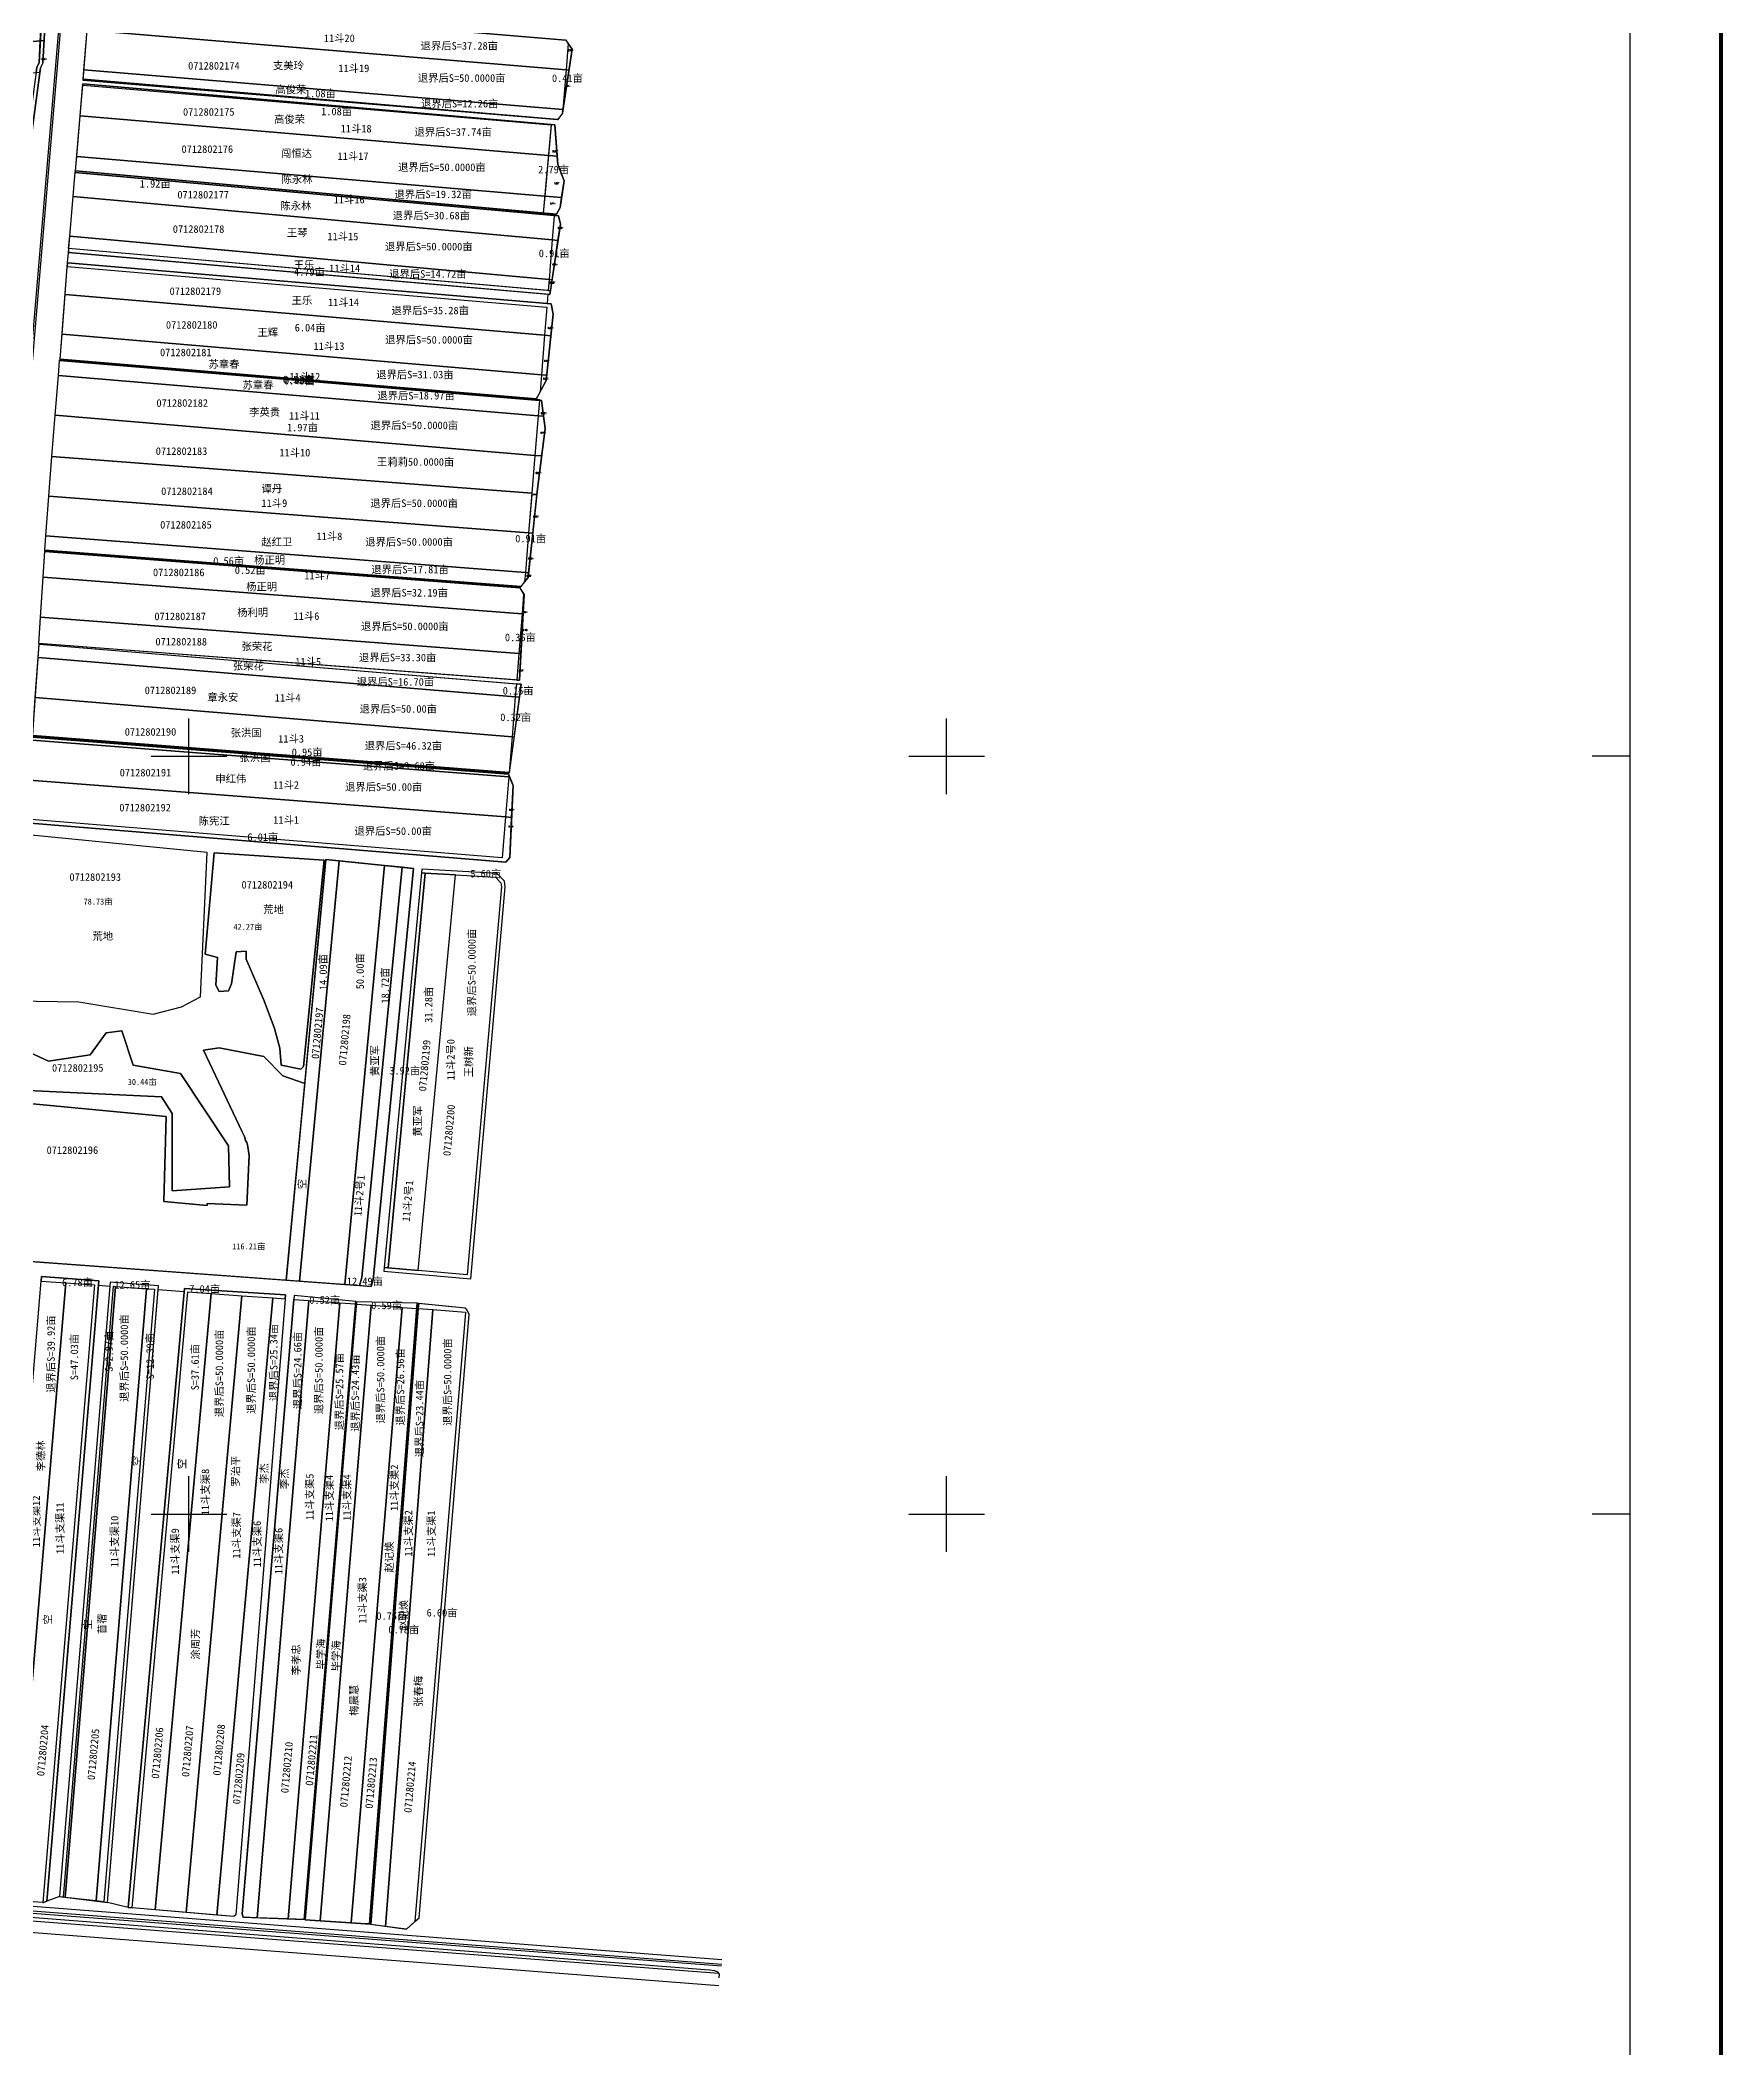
# Model space of a CAD drawing. Extents: x 545706 to 551028, y 4990560 to 4997178.
# Drawn here: x 548804 to 551024, y 4992295 to 4994945 of the extents above; entities that cross this region are included whole.
import ezdxf
from ezdxf.enums import TextEntityAlignment as Align

# ---------------------------------------------------------------- set-up
doc = ezdxf.new("R2010")
doc.units = 0
doc.header["$LTSCALE"] = 10
for name, color, linetype in [('2021新职工', 7, 'CONTINUOUS'), ('2022', 1, 'CONTINUOUS'), ('TK', 7, 'CONTINUOUS'), ('ZBTZ', 3, 'CONTINUOUS'), ('ZJ', 7, 'CONTINUOUS'), ('出水桩', 2, 'CONTINUOUS'), ('地块名称', 7, 'CONTINUOUS'), ('地物扣减', 7, 'CONTINUOUS'), ('地籍号', 7, 'CONTINUOUS'), ('权利人', 1, 'CONTINUOUS'), ('林', 3, 'CONTINUOUS'), ('林地', 3, 'CONTINUOUS'), ('测地框', 7, 'CONTINUOUS'), ('渠', 4, 'CONTINUOUS'), ('经营地', 5, 'CONTINUOUS'), ('经营地面积', 5, 'CONTINUOUS'), ('路', 5, 'CONTINUOUS'), ('身份地框', 7, 'CONTINUOUS'), ('身份地面积', 7, 'CONTINUOUS')]:
    doc.layers.add(name, color=color, linetype=linetype)
doc.styles.add('HZ', font='rs.shx', dxfattribs={"width": 0.8, "bigfont": 'hztxt.shx'})
doc.styles.add('宋体', font='')
doc.styles.get('宋体').set_extended_font_data('SimSun')

msp = doc.modelspace()

# ---------------------------------------------------------------- linework, layer by layer
at = {"layer": '2021新职工', "color": 1, "linetype": 'Continuous', "flags": 128}
for points, elevation in [([(548856.6, 4994845.3), (549474.4, 4994792.9), (549469.6, 4994739.3), (548852, 4994791.8)], 279.8), ([(548836.6, 4994609.5), (549469.4, 4994555.8), (549465.2, 4994503.5), (548832.6, 4994557.2)], 279.9)]:
    msp.add_lwpolyline(points, close=True, dxfattribs=dict(at, elevation=elevation))
msp.add_lwpolyline([(548823.6, 4994450.1), (549456.6, 4994397.2), (549452.6, 4994347.2), (548819.3, 4994395.5)], close=True, dxfattribs=at)
at = {"layer": '2022', "color": 4, "linetype": 'Continuous', "flags": 128}
for points, elevation in [([(548819.3, 4994395.5), (549452.6, 4994347.2), (549448.3, 4994294.9), (548815.2, 4994343.2)], 280.9), ([(549029.3, 4993291.1), (549070, 4993288.1), (548996.2, 4992474.1), (548955.5, 4992477.7)], 280.5)]:
    msp.add_lwpolyline(points, close=True, dxfattribs=dict(at, elevation=elevation))
at = {"layer": 'TK', "linetype": 'Continuous'}
for p, q in [((549000, 4993950), (549000, 4994050)), ((550000, 4993950), (550000, 4994050)), ((548950, 4994000), (549050, 4994000)), ((549950, 4994000), (550050, 4994000)), ((550902, 4994000), (550852, 4994000)), ((549000, 4992950), (549000, 4993050)), ((550000, 4992950), (550000, 4993050)), ((548950, 4993000), (549050, 4993000)), ((549950, 4993000), (550050, 4993000)), ((550902, 4993000), (550852, 4993000))]:
    msp.add_line(p, q, dxfattribs=at)
at = {"layer": 'TK', "linetype": 'Continuous', "const_width": 5, "flags": 128}
msp.add_lwpolyline([(545782, 4990743), (551022, 4990743), (551022, 4996983), (545782, 4996983)], close=True, dxfattribs=at)
at = {"layer": 'TK', "linetype": 'Continuous', "flags": 128}
msp.add_lwpolyline([(545902, 4990863), (550902, 4990863), (550902, 4996863), (545902, 4996863)], close=True, dxfattribs=at)
at = {"layer": 'ZBTZ', "linetype": 'Continuous', "flags": 128}
for points, elevation in [([(548840.9, 4994665.1), (549473.8, 4994609.7), (549472.8, 4994597.7), (548839.7, 4994651.4)], 279.9), ([(548880.5, 4993302), (548895.7, 4993300.9), (548829.4, 4992495), (548812.6, 4992489)], 280.5), ([(548959.5, 4993296.2), (548993.7, 4993293.7), (548920, 4992480.8), (548892.6, 4992487.5)], 280.5)]:
    msp.add_lwpolyline(points, close=True, dxfattribs=dict(at, elevation=elevation))
at = {"layer": '出水桩', "color": 2, "linetype": 'Continuous', "flags": 128}
for points, elevation in [([(549478, 4994833.3), (549478.1, 4994834), (548860.2, 4994887.3), (548860.1, 4994885.7)], 279.8), ([(548860.4, 4994892.1), (548860.6, 4994893.7), (549486.9, 4994840.6), (549486.4, 4994839.9)], 279.7), ([(548850.3, 4994772.7), (549482.4, 4994715.7), (549482.2, 4994713.6), (548849.9, 4994770.7), (548849.9, 4994771.1), (548850.3, 4994772.3)], 279.8), ([(549421.3, 4993977.7), (549421.7, 4993976.6), (548793.6, 4994025.3), (548793.7, 4994026.3)], 280.5), ([(549421.3, 4993977.7), (548793.7, 4994026.3), (548793.8, 4994027.3), (549423, 4993978.5), (549422.9, 4993978.3), (549421.3, 4993977.7)], 280.5), ([(549302.7, 4993278), (549303.3, 4993278), (549302.7, 4993271.1), (549240.3, 4992458.4), (549239.7, 4992458.5)], 281.9)]:
    msp.add_lwpolyline(points, close=True, dxfattribs=dict(at, elevation=elevation))
for points in [[(549475.4, 4994629.2), (549474.2, 4994614.7), (548841.3, 4994670.1), (548842.7, 4994686.3)], [(548829.3, 4994522.8), (548830.1, 4994523.6), (549462.6, 4994470.9), (549462.5, 4994470.4), (549462.5, 4994469.8), (548829.3, 4994522.8)], [(549462.5, 4994469.8), (548829.3, 4994522.8), (548829.3, 4994522.3), (549462.5, 4994469.4)], [(549301.3, 4993278.2), (549301.9, 4993278.1), (549239, 4992459.3), (549238.3, 4992459.3)]]:
    msp.add_lwpolyline(points, close=True, dxfattribs=at)
msp.add_lwpolyline([(549462.5, 4994470.4), (548829.7, 4994523.3)], dxfattribs=at)
at = {"layer": '地物扣减', "color": 3, "linetype": 'Continuous', "flags": 128}
for points in [[(548804, 4994908.7), (548807.1, 4994914.6), (548815.6, 4995067), (548816.1, 4995068), (548824, 4995148), (548818.8, 4995147.5), (548811.2, 4995069.5), (548810.7, 4995068.4), (548808.5, 4995026.5), (548806.4, 4994985.3), (548802.2, 4994915.8), (548799.3, 4994909), (548787.9, 4994825.7), (548793, 4994826.2)], [(548811.1, 4994986), (548806.5, 4994985.5), (548806.4, 4994985.3), (548803.9, 4994944.1), (548808.8, 4994944.6)], [(548808.8, 4994944.6), (548803.9, 4994944.1), (548802.2, 4994915.8), (548799.3, 4994909), (548798.4, 4994902.6), (548803.3, 4994903.1), (548804, 4994908.7), (548807.1, 4994914.6)], [(549506, 4994933.4), (549500.6, 4994940.9), (549497.8, 4994905.9), (549493.5, 4994853.5), (549493.2, 4994849.7)], [(549506, 4994933.4), (549500.6, 4994940.9), (549497.8, 4994905.9), (549501.8, 4994905.5)], [(549501.8, 4994905.5), (549497.8, 4994905.9), (549493.5, 4994853.5), (549493.2, 4994849.7)], [(549495.3, 4994759.6), (549487, 4994780.9), (549483.1, 4994832.9), (549483.1, 4994833.6), (549478.1, 4994834), (549467.6, 4994717), (549482.4, 4994715.7), (549482.4, 4994715.6), (549485.1, 4994715.4), (549489.8, 4994724.3)], [(549483.1, 4994832.9), (549483.1, 4994833.6), (549478.1, 4994834), (549474.4, 4994792.9), (549486.2, 4994791.9)], [(549495.3, 4994759.6), (549487, 4994780.9), (549486.2, 4994791.9), (549474.4, 4994792.9), (549469.6, 4994739.3), (549491.8, 4994737.4)], [(549491.8, 4994737.4), (549469.6, 4994739.3), (549467.6, 4994717), (549482.4, 4994715.7), (549482.4, 4994715.6), (549485.1, 4994715.4), (549489.8, 4994724.3)], [(549490.3, 4994702.4), (549487.9, 4994713.2), (549482.2, 4994713.7), (549482.2, 4994713.6), (549479.6, 4994681.5), (549475.4, 4994629.2), (549474.2, 4994614.7), (549477.3, 4994614.4)], [(549490.3, 4994702.4), (549487.9, 4994713.2), (549482.2, 4994713.7), (549482.2, 4994713.6), (549479.6, 4994681.5), (549487.1, 4994680.9)], [(549477.3, 4994614.4), (548841.3, 4994670.1), (548840.9, 4994665.1), (549473.8, 4994609.7), (549476.5, 4994609.4)], [(549487.1, 4994680.9), (549479.6, 4994681.5), (549475.4, 4994629.2), (549479.4, 4994628.9)], [(549480.8, 4994583.6), (549477.9, 4994597.2), (548839.7, 4994651.4), (548839.4, 4994646.4), (549472.4, 4994592.7), (549469.4, 4994555.8), (549465.2, 4994503.5), (549463.4, 4994480.8), (549471.4, 4994496)], [(549480.8, 4994583.6), (549477.9, 4994597.2), (548839.7, 4994651.4), (548839.4, 4994646.4), (549472.4, 4994592.7), (549469.4, 4994555.8), (549477.8, 4994555.1)], [(549479.4, 4994628.9), (549475.4, 4994629.2), (549474.2, 4994614.7), (549477.3, 4994614.4)], [(549477.8, 4994555.1), (549469.4, 4994555.8), (549465.2, 4994503.5), (549472.2, 4994502.9)], [(549470.4, 4994432.5), (549465.2, 4994469.5), (548829.3, 4994522.8), (548829.3, 4994522.3), (549462.5, 4994469.4), (549460.8, 4994449.5), (549456.6, 4994397.2), (549452.6, 4994347.2), (549452.5, 4994346.4), (549459.2, 4994345.8)], [(549458.5, 4994471.7), (548830.1, 4994524.2), (548830.1, 4994523.6), (549458.3, 4994471.3)], [(549472.2, 4994502.9), (549465.2, 4994503.5), (549463.4, 4994480.8), (549471.4, 4994496)], [(549470.4, 4994432.5), (549468.1, 4994448.9), (549460.8, 4994449.5), (549456.6, 4994397.2), (549465.8, 4994396.5)], [(549465.2, 4994469.5), (549462.5, 4994469.8), (549462.5, 4994469.4), (549460.8, 4994449.5), (549468.1, 4994448.9)], [(549465.8, 4994396.5), (549456.6, 4994397.2), (549452.6, 4994347.2), (549452.5, 4994346.4), (549459.2, 4994345.8)], [(549459.1, 4994344.7), (549452.4, 4994345.2), (549448.3, 4994294.9), (549444.1, 4994242.6), (549443.1, 4994230.1), (549447.8, 4994235.9)], [(549459.1, 4994344.7), (549452.4, 4994345.2), (549448.3, 4994294.9), (549453.9, 4994294.5)], [(549453.9, 4994294.5), (549448.3, 4994294.9), (549444.1, 4994242.6), (549448.4, 4994242.2)], [(549438.3, 4994224.2), (548809.7, 4994272.1), (548809.7, 4994271.5), (549437.9, 4994223.8)], [(549436.3, 4994223), (548809.7, 4994270.7), (548809.7, 4994270.1), (549436.7, 4994222.4)], [(549448.4, 4994242.2), (549444.1, 4994242.6), (549443.1, 4994230.1), (549447.8, 4994235.9)], [(549442.3, 4994213.4), (549441.8, 4994214.2), (549439.7, 4994188.2), (549435.5, 4994135.7), (549432.6, 4994100.7), (549436.3, 4994100.4)], [(549442.3, 4994213.4), (549441.8, 4994214.2), (549439.7, 4994188.2), (549441, 4994188.1)], [(549441, 4994188.1), (549439.7, 4994188.2), (549435.5, 4994135.7), (549438.2, 4994135.5)], [(549438.2, 4994135.5), (549435.5, 4994135.7), (549432.6, 4994100.7), (549436.3, 4994100.4)], [(549436.2, 4994077.9), (549430.8, 4994078.3), (549426.6, 4994025.7), (549429.2, 4994025.4)], [(549438.5, 4994095.3), (549432.2, 4994095.8), (549430.8, 4994078.3), (549436.2, 4994077.9)], [(549438.5, 4994095.3), (549432.2, 4994095.8), (549430.8, 4994078.3), (549436.2, 4994077.9)], [(549427.9, 4993961.4), (549422.4, 4993974.8), (549422.3, 4993972.7), (549418, 4993920), (549413.6, 4993865.9), (548786.1, 4993917.2), (548785.7, 4993912.2), (549418.2, 4993860.5), (549423.4, 4993866.3)], [(549427.9, 4993961.4), (549422.4, 4993974.8), (549422.3, 4993972.7), (549418, 4993920), (549425.9, 4993919.4)], [(549425.9, 4993919.4), (549418, 4993920), (549413.6, 4993865.9), (548786.1, 4993917.2), (548785.7, 4993912.2), (549418.2, 4993860.5), (549423.4, 4993866.3)], [(549296.4, 4993852), (549281.4, 4993853.5), (549228.4, 4993312), (549225.3, 4993301.5), (549240.6, 4993300.3), (549243.2, 4993309.2)], [(549307.5, 4993851), (549307, 4993846.1), (549312, 4993845.8), (549351.8, 4993843.5), (549404.5, 4993840.6), (549411.8, 4993832.9), (549412.5, 4993827.7), (549367.4, 4993315.8), (549302.5, 4993321.4), (549262.8, 4993324.9), (549257.8, 4993325.3), (549257.3, 4993320.4), (549371.9, 4993310.3), (549417.5, 4993827.8), (549416.5, 4993835.1), (549406.8, 4993845.5), (549384.8, 4993846.7)], [(549312, 4993845.8), (549307, 4993846.1), (549257.8, 4993325.3), (549262.8, 4993324.9)], [(548805.5, 4993313.3), (548805, 4993307.5), (548837.4, 4993305.1), (548875.5, 4993302.4), (548807.4, 4992487.5), (548808.3, 4992487.4), (548812.6, 4992489), (548880.5, 4993302), (548881, 4993307.6)], [(548960, 4993301.3), (548896.2, 4993306.1), (548829.4, 4992495), (548834.3, 4992494.4), (548900.7, 4993300.5), (548903.2, 4993300.3), (548944.2, 4993297.3), (548954.5, 4993296.6), (548887.6, 4992488.1), (548892.6, 4992487.5), (548959.5, 4993296.2)], [(548994, 4993297.6), (548920, 4992480.8), (548924.9, 4992480.4), (548998.6, 4993293.4), (549029.3, 4993291.1), (549070, 4993288.1), (549110.6, 4993285.2), (549126.9, 4993284), (549127.3, 4993289.3)], [(549138.9, 4993288.4), (549138.5, 4993283.1), (549158.5, 4993281.7), (549199.2, 4993278.7), (549219.9, 4993277.2), (549220.1, 4993280.4)], [(549301.3, 4993278.2), (549221, 4993280), (549220.7, 4993277.1), (549240.7, 4993275.7), (549281.4, 4993272.7), (549300.7, 4993271.3)], [(549365, 4993271.6), (549303.3, 4993278), (549302.7, 4993271.1), (549321.8, 4993269.7), (549365, 4993266.6), (549298.4, 4992462.2), (549303.8, 4992467), (549369.7, 4993263.3), (549367.4, 4993269)]]:
    msp.add_lwpolyline(points, close=True, dxfattribs=at)
msp.add_lwpolyline([(549422.2, 4994189.5), (549441, 4994188.1)], dxfattribs=at)
at = {"layer": '林', "color": 3, "linetype": 'Continuous', "flags": 128}
for points, elevation in [([(548668.2, 4992486.1), (549703.2, 4992405.7)], 281.6), ([(549703.4, 4992411.5), (548668.6, 4992491.5)], 282.7)]:
    msp.add_lwpolyline(points, dxfattribs=dict(at, elevation=elevation))
at = {"layer": '测地框', "color": 7, "linetype": 'Continuous', "flags": 128}
for points, elevation in [([(548006.4, 4995068.7), (548824, 4995148), (548816.1, 4995068), (548815.6, 4995067), (548811.1, 4994986.3), (548807.1, 4994914.6), (548804, 4994908.7), (548793, 4994826.2), (547979.4, 4994747.1), (547985.5, 4994823.6), (547985.9, 4994829.4), (547987.3, 4994831.4), (547992.7, 4994906.6), (547993.7, 4994907.9), (547999.4, 4994984.8), (547999.5, 4994986.2)], 279.7), ([(548860.4, 4994892.1), (548868.6, 4994998.3), (549497.1, 4994945.7), (549506, 4994933.4), (549493.1, 4994848.7), (549486.4, 4994839.9)], 279.7), ([(548850.3, 4994772.3), (548860.2, 4994887.3), (549483.1, 4994833.6), (549487, 4994780.9), (549495.3, 4994759.6), (549489.8, 4994724.3), (549485.1, 4994715.4)], 279.8), ([(548840.9, 4994665.1), (548849.9, 4994771.1), (549487.9, 4994713.2), (549490.3, 4994702.4), (549476.5, 4994609.4)], 279.9), ([(548830.1, 4994523.6), (548839.7, 4994651.4), (549477.9, 4994597.2), (549480.8, 4994583.6), (549471.4, 4994496), (549458.3, 4994471.2)], 279.9), ([(548801.9, 4994149), (548809.7, 4994270.7), (549436.3, 4994223), (549442.3, 4994213.4), (549436.3, 4994100.4)], 280.8), ([(548785.7, 4993912.2), (548802.2, 4994147.9), (549438.5, 4994095.3), (549422.9, 4993978.3), (549421.3, 4993977.7), (549427.9, 4993961.4), (549423.4, 4993866.3), (549418.2, 4993860.5)], 280.5), ([(549417.5, 4993827.8), (549416.5, 4993835.1), (549406.8, 4993845.5), (549384.8, 4993846.7), (549307.5, 4993851), (549257.3, 4993320.4), (549371.9, 4993310.3)], 281.6)]:
    msp.add_lwpolyline(points, close=True, dxfattribs=dict(at, elevation=elevation))
for points in [[(548829.3, 4994522.8), (549462.5, 4994469.8), (549465.2, 4994469.5), (549470.4, 4994432.5), (549459.2, 4994345.8), (549447.8, 4994235.9), (549443.1, 4994230.1), (549438.3, 4994224.2), (549437.9, 4994223.8), (548809.7, 4994271.5), (548809.7, 4994272.1), (548811.2, 4994290.8), (548815.2, 4994343.2), (548819.3, 4994395.5), (548823.6, 4994450.1), (548827.7, 4994502.4), (548829.3, 4994522.3)], [(548805.5, 4993313.3), (548881, 4993307.6), (548812.6, 4992489), (548808.3, 4992487.4), (548807.4, 4992487.5), (548769, 4992489.9), (548736.6, 4992491.9), (548805, 4993307.5)]]:
    msp.add_lwpolyline(points, close=True, dxfattribs=at)
at = {"layer": '测地框', "linetype": 'Continuous', "flags": 128}
for points, elevation in [([(548766.9, 4993682.1), (548770.4, 4993677.2), (548854.9, 4993676), (548952.8, 4993659.8), (548990.2, 4993669.4), (549015.4, 4993682.4), (549024.3, 4993873), (548783.2, 4993897)], 280.6), ([(549243.2, 4993309.2), (549240.6, 4993300.3), (548736.6, 4993337), (548756.5, 4993545), (548970, 4993524.5), (548966.9, 4993412.4), (549024.1, 4993407.1), (549023.9, 4993409.7), (549076.5, 4993407.6), (549079.5, 4993473.3), (549077.2, 4993487.1), (549076.2, 4993491.5), (549075.3, 4993491.6), (549073.2, 4993498.4), (549070.1, 4993504.6), (549019.3, 4993612.2), (549039.8, 4993615.1), (549098.7, 4993603.6), (549124, 4993578.1), (549152.8, 4993568.1), (549180.7, 4993863.6), (549296.4, 4993852)], 280.6), ([(549056.3, 4993699.5), (549052.1, 4993690.6), (549040.1, 4993689.6), (549035.4, 4993697.9), (549037.9, 4993734.5), (549021.6, 4993739), (549033.5, 4993872.8), (549178.4, 4993862.9), (549151.3, 4993590.6), (549147.6, 4993587.1), (549121.7, 4993592.5), (549120.1, 4993614.8), (549112.8, 4993640.8), (549099.4, 4993677.2), (549075.7, 4993732.2), (549075.5, 4993742.7), (549062.5, 4993741.8)], 280.8), ([(548829.4, 4992495), (548892.6, 4992487.5), (548960, 4993301.3), (548896.2, 4993306.1)], 280.9), ([(549070.2, 4992472.4), (549071.5, 4992467.9), (549152, 4992464.9), (549220.1, 4993280.4), (549138.9, 4993288.4)], 282), ([(549153.5, 4992464.3), (549232.9, 4992459.2), (549239, 4992459.3), (549301.9, 4993278.1), (549221, 4993280)], 281.8), ([(549239.7, 4992458.5), (549287, 4992452.1), (549303.8, 4992467), (549369.7, 4993263.3), (549367.4, 4993269), (549365, 4993271.6), (549302.7, 4993278)], 281.9)]:
    msp.add_lwpolyline(points, close=True, dxfattribs=dict(at, elevation=elevation))
at = {"layer": '测地框', "color": 7}
msp.add_lwpolyline([(548752.4, 4993626.8), (548814.6, 4993597.8), (548869.9, 4993606.1), (548890.6, 4993635.1), (548911.3, 4993637.9), (548926.5, 4993592.3), (548988.7, 4993581.2), (549052.3, 4993485.9), (549053.7, 4993432), (548977.7, 4993426.4), (548977.7, 4993528.7), (548963.8, 4993550.8), (548751, 4993560.5), (548752.4, 4993626.8)], dxfattribs=at)
at = {"layer": '测地框', "linetype": 'Continuous', "flags": 128}
msp.add_lwpolyline([(548994, 4993297.6), (549127.3, 4993289.3), (549061.9, 4992470.8), (549059.3, 4992468.6), (548920, 4992480.8)], close=True, dxfattribs=at)
at = {"layer": '渠', "color": 4, "linetype": 'Continuous', "flags": 128}
for points, elevation in [([(548620, 4992501.1), (548938.1, 4996258.3)], 281.2), ([(548622.3, 4992500.9), (548940.4, 4996258.1)], 281.2), ([(549699.2, 4992393.8), (548641.7, 4992474.3), (548635.9, 4992459.9), (549699.2, 4992377.9)], 282.9)]:
    msp.add_lwpolyline(points, dxfattribs=dict(at, elevation=elevation))
at = {"layer": '经营地', "color": 5, "linetype": 'Continuous', "flags": 128}
for points in [[(549024.3, 4993873), (548783.2, 4993897), (548766.9, 4993682.1), (548770.4, 4993677.2), (548854.9, 4993676), (548952.8, 4993659.8), (548990.2, 4993669.4), (549015.4, 4993682.4)], [(549178.4, 4993862.9), (549033.5, 4993872.8), (549021.6, 4993739), (549037.9, 4993734.5), (549035.4, 4993697.9), (549040.1, 4993689.6), (549052.1, 4993690.6), (549056.3, 4993699.5), (549062.5, 4993741.8), (549075.5, 4993742.7), (549075.7, 4993732.2), (549099.4, 4993677.2), (549112.8, 4993640.8), (549120.1, 4993614.8), (549121.7, 4993592.5), (549147.6, 4993587.1), (549151.3, 4993590.6)], [(549198.4, 4993861.9), (549180.7, 4993863.6), (549128.4, 4993308.5), (549146.1, 4993307.2)], [(549258, 4993855.9), (549198.4, 4993861.9), (549146.1, 4993307.2), (549205.9, 4993302.9)], [(548988.7, 4993581.2), (548926.5, 4993592.3), (548911.3, 4993637.9), (548890.6, 4993635.1), (548869.9, 4993606.1), (548814.6, 4993597.8), (548752.4, 4993626.8), (548751, 4993560.5), (548963.8, 4993550.8), (548977.7, 4993528.7), (548977.7, 4993426.4), (549053.7, 4993432), (549052.3, 4993485.9)], [(549152.8, 4993568.1), (549124, 4993578.1), (549098.7, 4993603.6), (549039.8, 4993615.1), (549019.3, 4993612.2), (549070.1, 4993504.6), (549073.2, 4993498.4), (549075.3, 4993491.6), (549076.2, 4993491.5), (549077.2, 4993487.1), (549079.5, 4993473.3), (549076.5, 4993407.6), (549023.9, 4993409.7), (549024.1, 4993407.1), (548966.9, 4993412.4), (548970, 4993524.5), (548756.5, 4993545), (548736.6, 4993337), (549128.4, 4993308.5)]]:
    msp.add_lwpolyline(points, close=True, dxfattribs=at)
at = {"layer": '经营地', "color": 5, "linetype": 'Continuous', "elevation": 280.5, "flags": 128}
for points in [[(548837.4, 4993305.1), (548875.5, 4993302.4), (548807.4, 4992487.5), (548769, 4992489.9)], [(548900.7, 4993300.5), (548903.2, 4993300.3), (548836.8, 4992494.1), (548834.3, 4992494.4)], [(548903.2, 4993300.3), (548944.2, 4993297.3), (548877.6, 4992489.3), (548836.8, 4992494.1)], [(548944.2, 4993297.3), (548954.5, 4993296.6), (548887.6, 4992488.1), (548877.6, 4992489.3)], [(548998.6, 4993293.4), (549029.3, 4993291.1), (548955.5, 4992477.7), (548924.9, 4992480.4)]]:
    msp.add_lwpolyline(points, close=True, dxfattribs=at)
at = {"layer": '路', "color": 5, "linetype": 'Continuous', "flags": 128}
for points, elevation in [([(547431.9, 4992339.3), (548592.4, 4992480.9), (548616.2, 4992482.1), (548640, 4992482), (548663.5, 4992481.6), (548689.5, 4992481.3), (549703.1, 4992403.7)], 281), ([(549699.8, 4992387.8), (549700.1, 4992392.7), (549697.7, 4992395.6), (549693.7, 4992397.2), (549687, 4992397.9), (548688.6, 4992475.2), (548667.4, 4992476.5), (548645.2, 4992477.4), (548641.5, 4992477.1), (548638.1, 4992474.7), (548635.7, 4992469.5), (548634.9, 4992464.3)], 281.9)]:
    msp.add_lwpolyline(points, dxfattribs=dict(at, elevation=elevation))
at = {"layer": '身份地框', "color": 1, "linetype": 'Continuous', "flags": 128}
for points in [[(548803.9, 4994944.1), (548806.4, 4994985.3), (547992.7, 4994906.2), (547989.7, 4994864.9)], [(548868.6, 4994997.6), (549497.5, 4994945.2), (549500.6, 4994940.9), (549497.8, 4994905.9), (548865.6, 4994958.5)], [(548803.9, 4994944.1), (547989.7, 4994864.9), (547987.3, 4994831.4), (547985.9, 4994829.4), (547985.5, 4994823.6), (548798.4, 4994902.6), (548799.3, 4994909), (548802.2, 4994915.8)], [(548849.9, 4994770.7), (549482.2, 4994713.6), (549479.6, 4994681.5), (548847.2, 4994738.6)], [(548847.2, 4994738.6), (549479.6, 4994681.5), (549475.4, 4994629.2), (548842.7, 4994686.3)], [(548842.7, 4994686.3), (549475.4, 4994629.2), (549474.2, 4994614.7), (548841.3, 4994670.1)], [(548827.7, 4994502.4), (549460.8, 4994449.5), (549456.6, 4994397.2), (548823.6, 4994450.1)], [(548829.3, 4994522.3), (549462.5, 4994469.4), (549460.8, 4994449.5), (548827.7, 4994502.4)], [(548809.7, 4994270.1), (549436.7, 4994222.4), (549441.8, 4994214.2), (549439.7, 4994188.2), (548807.5, 4994236.3)], [(549281.4, 4993853.5), (549258, 4993855.9), (549205.9, 4993302.9), (549225.3, 4993301.5), (549228.4, 4993312)], [(549351.8, 4993843.5), (549312, 4993845.8), (549262.8, 4993324.9), (549302.5, 4993321.4)]]:
    msp.add_lwpolyline(points, close=True, dxfattribs=at)
for points, elevation in [([(548865.6, 4994958.5), (549497.8, 4994905.9), (549493.5, 4994853.5), (548861.5, 4994906.1)], 280.5), ([(548861.5, 4994906.1), (549493.5, 4994853.5), (549493.2, 4994849.7), (549493.1, 4994848.7), (549486.9, 4994840.6), (548860.6, 4994893.7)], 280.5), ([(548860.1, 4994885.7), (549478, 4994833.3), (549474.4, 4994792.9), (548856.6, 4994845.3)], 279.8), ([(548852, 4994791.8), (549469.6, 4994739.3), (549467.6, 4994717), (548850.3, 4994772.7)], 279.8), ([(548839.4, 4994646.4), (549472.4, 4994592.7), (549469.4, 4994555.8), (548836.6, 4994609.5)], 279.9), ([(548832.6, 4994557.2), (549465.2, 4994503.5), (549463.4, 4994480.8), (549458.5, 4994471.7), (548830.1, 4994524.2)], 279.9), ([(548815.2, 4994343.2), (549448.3, 4994294.9), (549444.1, 4994242.6), (548811.2, 4994290.8)], 280.9), ([(548811.2, 4994290.8), (549444.1, 4994242.6), (549443.1, 4994230.1), (549438.3, 4994224.2), (548809.7, 4994272.1)], 280.9), ([(548807.5, 4994236.3), (549439.7, 4994188.2), (549435.5, 4994135.7), (548804.1, 4994183.8)], 280.5), ([(548804.1, 4994183.8), (549435.5, 4994135.7), (549432.6, 4994100.7), (548801.9, 4994149)], 280.5), ([(548801, 4994130.4), (549430.8, 4994078.3), (549426.6, 4994025.7), (548797.3, 4994077.7)], 280.5), ([(548802.2, 4994147.9), (549432.2, 4994095.8), (549430.8, 4994078.3), (548801, 4994130.4)], 280.5), ([(548797.3, 4994077.7), (549426.6, 4994025.7), (549422.7, 4993978.5), (548793.8, 4994027.3)], 280.5), ([(548793.6, 4994025.3), (549421.7, 4993976.6), (549422.4, 4993974.8), (549422.3, 4993972.7), (548793.3, 4994021.4)], 280.5), ([(548793.3, 4994021.4), (549422.3, 4993972.7), (549418, 4993920), (548789.7, 4993968.7)], 280.5), ([(548789.7, 4993968.7), (549418, 4993920), (549413.6, 4993865.9), (548786.1, 4993917.2)], 280.5), ([(549351.8, 4993843.5), (549404.5, 4993840.6), (549411.8, 4993832.9), (549412.5, 4993827.7), (549367.4, 4993315.8), (549302.5, 4993321.4)], 281.6), ([(548805, 4993307.5), (548837.4, 4993305.1), (548769, 4992489.9), (548736.6, 4992491.9)], 281), ([(549070, 4993288.1), (549110.6, 4993285.2), (549036.8, 4992470.6), (548996.2, 4992474.1)], 280.5), ([(549110.6, 4993285.2), (549126.9, 4993284), (549061.9, 4992470.8), (549059.3, 4992468.6), (549036.8, 4992470.6)], 280.5), ([(549138.5, 4993283.1), (549158.5, 4993281.7), (549090, 4992467.2), (549071.5, 4992467.9), (549070.2, 4992472.4)], 280.5), ([(549158.5, 4993281.7), (549199.2, 4993278.7), (549130.8, 4992465.7), (549090, 4992467.2)], 280.5), ([(549199.2, 4993278.7), (549219.9, 4993277.2), (549152, 4992464.9), (549130.8, 4992465.7)], 280.5), ([(549220.7, 4993277.1), (549240.7, 4993275.7), (549173.4, 4992463), (549153.5, 4992464.3)], 280.5), ([(549240.7, 4993275.7), (549281.4, 4993272.7), (549214.3, 4992460.4), (549173.4, 4992463)], 280.5), ([(549281.4, 4993272.7), (549300.7, 4993271.3), (549238.3, 4992459.3), (549232.9, 4992459.2), (549214.3, 4992460.4)], 280.5), ([(549302.7, 4993271.1), (549321.8, 4993269.7), (549259.3, 4992455.8), (549240.3, 4992458.4)], 280.5), ([(549321.8, 4993269.7), (549365, 4993266.6), (549298.4, 4992462.2), (549287, 4992452.1), (549259.3, 4992455.8)], 280.5)]:
    msp.add_lwpolyline(points, close=True, dxfattribs=dict(at, elevation=elevation))

# ---------------------------------------------------------------- texts
at = {"layer": '2021新职工', "color": 1, "linetype": 'Continuous', "style": '宋体'}
for s, p in [('闯恒达', (549142, 4994796.1)), ('退界后S=50.0000亩', (549333.9, 4994777.7)), ('王辉', (549104, 4994559.7)), ('退界后S=50.0000亩', (549316.9, 4994550)), ('王莉莉50.0000亩', (549299.2, 4994388.9))]:
    msp.add_text(s, height=10, dxfattribs=at).set_placement(p, align=Align.MIDDLE)
at = {"layer": '2022', "color": 4, "linetype": 'Continuous', "style": '宋体'}
msp.add_text('谭丹', height=10, dxfattribs=at).set_placement((549109.5, 4994353.4), align=Align.MIDDLE)
msp.add_text('涂周芳', height=10, rotation=90, dxfattribs=at).set_placement((549008.4, 4992828.2), align=Align.MIDDLE)
at = {"layer": 'ZJ', "color": 3, "linetype": 'Continuous', "style": '宋体'}
for s, p in [('0.41亩', (549499.6, 4994895.3)), ('2.79亩', (549481.4, 4994774.7)), ('0.91亩', (549482.2, 4994664.1)), ('4.79亩', (549159.1, 4994639.8)), ('6.04亩', (549160.1, 4994566.1)), ('0.51亩', (549144.3, 4994497.7)), ('1.97亩', (549149.9, 4994434.3)), ('0.91亩', (549451.1, 4994287.7)), ('0.56亩', (549052.5, 4994258.3)), ('0.52亩', (549081, 4994246)), ('0.36亩', (549437.5, 4994157.3)), ('0.15亩', (549434.6, 4994086.9)), ('0.15亩', (549434.6, 4994086.9)), ('0.32亩', (549431.4, 4994051.8)), ('6.01亩', (549097.6, 4993893.8)), ('5.60亩', (549391.8, 4993845.5)), ('3.92亩', (549284.9, 4993585.5)), ('6.78亩', (548853, 4993306.1)), ('12.65亩', (548925.5, 4993302.8)), ('12.49亩', (549232.3, 4993307.5)), ('7.04亩', (549020.9, 4993297.5)), ('0.52亩', (549179.3, 4993282.8)), ('0.59亩', (549261, 4993275.7)), ('6.60亩', (549334.1, 4992870.1))]:
    msp.add_text(s, height=10, dxfattribs=at).set_placement(p, align=Align.MIDDLE)
at = {"layer": 'ZJ', "color": 2, "linetype": 'Continuous', "style": '宋体'}
for s, p in [('1.08亩', (549173.6, 4994875.1)), ('1.08亩', (549195, 4994851.4)), ('1.92亩', (548955.6, 4994755.9)), ('0.96亩', (549146, 4994496.7)), ('0.43亩', (549145.9, 4994496.1)), ('0.00亩', (549146.1, 4994496.8)), ('0.94亩', (549154.5, 4993992.9)), ('0.95亩', (549156.1, 4994005.8)), ('0.75亩', (549267.9, 4992865.8)), ('0.78亩', (549283.7, 4992847.8))]:
    msp.add_text(s, height=10, dxfattribs=at).set_placement(p, align=Align.MIDDLE)
at = {"layer": '地块名称', "color": 7, "linetype": 'Continuous', "style": '宋体'}
for s, p in [('   11斗20', (549188.3, 4994948)), ('  11斗19', (549210.9, 4994908.3)), ('  11斗18', (549213.9, 4994828.7)), ('  11斗17', (549209.8, 4994792.4)), ('11斗16', (549211.5, 4994735.1)), ('11斗15', (549203.3, 4994686.4)), ('11斗14', (549205.6, 4994644.3)), ('11斗14', (549204, 4994599.4)), ('11斗13', (549184.9, 4994541.7)), ('11斗12', (549153, 4994501.4)), ('11斗11', (549152.5, 4994449.7)), ('11斗9', (549112.8, 4994334.5)), ('11斗8', (549185.5, 4994290.7)), ('11斗7', (549169.3, 4994238.9)), ('11斗6', (549155.2, 4994185.4)), ('11斗5', (549157.4, 4994125.2)), ('11斗4', (549130.4, 4994077.6)), ('11斗3', (549134.9, 4994023.4)), ('11斗2', (549128.3, 4993962.5)), ('11斗1', (549128.3, 4993916.3)), ('   荒地', (549101.5, 4993798.1)), ('  荒地', (548879.5, 4993763.1))]:
    msp.add_text(s, height=10, dxfattribs=at).set_placement(p, align=Align.MIDDLE)
for s, rotation, p in [('  11斗2号0', 90, (549345.3, 4993592.8)), ('  11斗2号1', 85, (549224, 4993413.5)), ('  11斗2号1', 85, (549288, 4993406.4)), ('11斗支渠8', 90, (549021.3, 4993029)), ('11斗支渠5', 90, (549159.2, 4993022.7)), ('11斗支渠4', 90, (549185, 4993021.1)), ('11斗支渠4', 90, (549208.2, 4993021.7)), ('11斗支渠2', 90, (549270.8, 4993034.6)), ('11斗支渠12', 90, (548798, 4992990.3)), ('11斗支渠11', 90, (548829.6, 4992981.3)), ('11斗支渠10', 90, (548901.6, 4992963.7)), ('11斗支渠7', 90, (549062.4, 4992971.9)), ('11斗支渠6', 90, (549089.7, 4992960.3)), ('11斗支渠2', 90, (549289.4, 4992974.5)), ('11斗支渠1', 90, (549319.6, 4992974.1)), ('11斗支渠9', 90, (548981.5, 4992950.6)), ('11斗支渠6', 90, (549118.2, 4992951.1)), ('11斗支渠3', 90, (549228.8, 4992886.1))]:
    msp.add_text(s, height=10, rotation=rotation, dxfattribs=at).set_placement(p, align=Align.MIDDLE)
at = {"layer": '地物扣减', "color": 3, "linetype": 'Continuous', "style": 'HZ', "width": 0.8}
for s, p in [('0.24亩', (549500.1, 4994930.7)), ('0.31亩', (548805.7, 4994919)), ('0.17亩', (549496.1, 4994883.4)), ('0.52亩', (549480.1, 4994797.4)), ('1.56亩', (549482.1, 4994755.2)), ('0.71亩', (549476.8, 4994728.6)), ('0.38亩', (549487, 4994696.3)), ('0.45亩', (549479.8, 4994648.1)), ('0.08亩', (549476.5, 4994624.1)), ('5.28亩', (549473.6, 4994564.3)), ('0.15亩', (549467.6, 4994497.5)), ('0.60亩', (549469.1, 4994521)), ('0.15亩', (549464.8, 4994451.7)), ('0.77亩', (549464.3, 4994426)), ('0.61亩', (549457.8, 4994372.9)), ('0.46亩', (549454.5, 4994315.3)), ('0.39亩', (549448.1, 4994260.1)), ('0.06亩', (549445.8, 4994237.3)), ('0.04亩', (549440.5, 4994189.3)), ('0.16亩', (549440.9, 4994165.6)), ('0.17亩', (549435.5, 4994112)), ('0.52亩', (549422.8, 4993928.4)), ('5.49亩', (549422, 4993906.4))]:
    msp.add_text(s, height=2, dxfattribs=at).set_placement(p)
at = {"layer": '地物扣减', "color": 3, "linetype": 'Continuous', "style": '宋体'}
for s, p in [('0.15亩', (549434.3, 4994084.4)), ('0.32亩', (549430.7, 4994054.2))]:
    msp.add_text(s, height=2, dxfattribs=at).set_placement(p)
at = {"layer": '地籍号', "color": 1, "linetype": 'Continuous', "style": '宋体'}
for s, p in [('0712802174', (549033, 4994911.3)), ('0712802175', (549026.2, 4994850.4)), ('0712802176', (549024.3, 4994801.3)), ('0712802177', (549018.8, 4994741.1)), ('0712802178', (549012.8, 4994695.8)), ('0712802179', (549008.5, 4994613.8)), ('0712802180', (549003.7, 4994569.3)), ('0712802181', (548995.9, 4994533)), ('0712802182', (548991.2, 4994466.2)), ('0712802184', (548997.4, 4994349.8)), ('0712802185', (548996.1, 4994305.5)), ('0712802186', (548986.6, 4994242.7)), ('0712802187', (548988.5, 4994184.6)), ('0712802188', (548989.9, 4994151.2)), ('0712802189', (548975.7, 4994087)), ('0712802190', (548949.3, 4994032.2)), ('0712802191', (548942.7, 4993978.4)), ('0712802192', (548942.2, 4993932.2)), ('0712802193', (548876.4, 4993840.6)), ('0712802194', (549103.5, 4993830.4)), ('0712802195', (548853.3, 4993588.7)), ('0712802196', (548846.2, 4993480.2))]:
    msp.add_text(s, height=10, dxfattribs=at).set_placement(p, align=Align.MIDDLE)
for s, p in [('0712802197', (549169.7, 4993634.5)), ('0712802198', (549205.5, 4993625.9)), ('0712802199', (549311.1, 4993591.8)), ('0712802200', (549343.4, 4993506.4)), ('0712802204', (548807.2, 4992688)), ('0712802205', (548873.9, 4992682.8)), ('0712802206', (548958.5, 4992684.6)), ('0712802207', (548998.3, 4992686.9)), ('0712802208', (549039.8, 4992688.7)), ('0712802210', (549129.3, 4992665.5)), ('0712802211', (549161.8, 4992675.3)), ('0712802209', (549065.7, 4992650.9)), ('0712802212', (549207.2, 4992646.8)), ('0712802213', (549240.6, 4992645)), ('0712802214', (549291.8, 4992639.6))]:
    msp.add_text(s, height=10, rotation=84.8881, dxfattribs=at).set_placement(p, align=Align.MIDDLE)
at = {"layer": '权利人', "color": 1, "linetype": 'Continuous', "style": '宋体'}
for s, p in [('支美玲', (549131.4, 4994911.9, 279.8)), ('高俊荣', (549134.6, 4994880.3, 279.8)), ('高俊荣', (549132.7, 4994841.1)), ('陈永林', (549142.8, 4994761.9)), ('陈永林', (549141.2, 4994726.9)), ('王琴', (549143, 4994691)), ('王乐', (549151.9, 4994648.9)), ('王乐', (549149.2, 4994601.9)), ('苏章春', (549046.3, 4994518, -280.9)), ('苏章春', (549091.2, 4994490.5, -280.9)), ('李英贵', (549100, 4994454.7)), ('赵红卫', (549116, 4994283.3)), ('杨正明', (549106.5, 4994259.3)), ('杨正明', (549096, 4994224.1)), ('张荣花', (549089.9, 4994145.3, -280.5)), ('张荣花', (549078.4, 4994119.6)), ('章永安', (549044.8, 4994078.3)), ('张洪国', (549075.6, 4994031.2)), ('张洪国', (549087.1, 4993998.6, 280.5)), ('申红伟', (549055.3, 4993970.8)), ('陈宪江', (549033.4, 4993915.1))]:
    msp.add_text(s, height=10, dxfattribs=at).set_placement(p, align=Align.MIDDLE)
at = {"layer": '权利人', "color": 2, "linetype": 'Continuous', "style": '宋体'}
for s, p in [('0712802183', (548990.3, 4994402.7)), ('11斗10', (549139.8, 4994401.1))]:
    msp.add_text(s, height=10, dxfattribs=at).set_placement(p, align=Align.MIDDLE)
at = {"layer": '权利人', "color": 3, "linetype": 'Continuous', "style": '宋体'}
msp.add_text('杨利明', height=10, dxfattribs=at).set_placement((549084.2, 4994190.1), align=Align.MIDDLE)
at = {"layer": '权利人', "color": 1, "linetype": 'Continuous', "style": '宋体'}
for s, p in [('黄亚军', (549245.2, 4993598.4, -281.2)), ('王树新', (549368.9, 4993596.9, -281.2)), ('黄亚军', (549301.6, 4993518.5, -281.2)), ('退界后S=23.44亩', (549304.1, 4993126)), ('李德林', (548804.2, 4993076.7)), ('罗治平', (549061.3, 4993056.5)), ('李杰', (549099, 4993053.5)), ('李杰', (549125.7, 4993046.5)), ('赵记焕', (549264.1, 4992943.3)), ('赵记焕', (549283.3, 4992866.3)), ('苜蓿', (548885.1, 4992855)), ('毕学海', (549173.7, 4992815.2)), ('毕学海', (549193.9, 4992812.8)), ('李孝忠', (549141.1, 4992807.6)), ('张春梅', (549302.5, 4992766.1)), ('梅晨慧', (549217.6, 4992754.2))]:
    msp.add_text(s, height=10, rotation=90, dxfattribs=at).set_placement(p, align=Align.MIDDLE)
at = {"layer": '权利人', "color": 5, "linetype": 'Continuous', "style": '宋体'}
for p in [(549148.9, 4993435.4, -281.2), (548930.6, 4993070.1), (548990.2, 4993066.2), (548813.1, 4992861.1), (548866, 4992854.2)]:
    msp.add_text('空', height=10, rotation=90, dxfattribs=at).set_placement(p, align=Align.MIDDLE)
at = {"layer": '林地', "color": 3, "linetype": 'Continuous', "style": '宋体'}
msp.add_text('30.44亩', height=8, dxfattribs=at).set_placement((548919.3, 4993566.2))
at = {"layer": '经营地', "color": 5, "linetype": 'Continuous', "style": '宋体'}
for s, p in [('78.73亩', (548861, 4993804.3)), ('42.27亩', (549058.8, 4993771))]:
    msp.add_text(s, height=8, dxfattribs=at).set_placement(p)
at = {"layer": '经营地面积', "color": 5, "linetype": 'Continuous', "style": '宋体'}
for s, p in [('14.09亩', (549182.2, 4993691.5)), ('50.00亩', (549230.9, 4993692.5))]:
    msp.add_text(s, height=10, rotation=90, dxfattribs=at).set_placement(p)
msp.add_text('116.21亩', height=8, dxfattribs=at).set_placement((549057.2, 4993349.2))
for s, p in [('S=47.03亩', (548848.4, 4993207.2)), ('S=2.97亩', (548894.1, 4993214.8)), ('S=12.39亩', (548948.4, 4993208.4)), ('S=37.61亩', (549007.7, 4993193.9))]:
    msp.add_text(s, height=10, rotation=90, dxfattribs=at).set_placement(p, align=Align.MIDDLE)
at = {"layer": '身份地面积', "color": 1, "linetype": 'Continuous', "style": '宋体'}
for s, p in [('退界后S=37.28亩', (549356.9, 4994938)), ('退界后S=50.0000亩', (549360, 4994895.5)), ('退界后S=12.26亩', (549357.4, 4994861.7)), ('退界后S=37.74亩', (549348.8, 4994824.2)), ('退界后S=19.32亩', (549322.3, 4994742)), ('退界后S=30.68亩', (549320, 4994714)), ('退界后S=50.0000亩', (549316.6, 4994673.1)), ('退界后S=14.72亩', (549315.4, 4994636.9)), ('退界后S=35.28亩', (549318.5, 4994588.7)), ('退界后S=31.03亩', (549298.3, 4994504.1)), ('退界后S=18.97亩', (549299.8, 4994476.3)), ('退界后S=50.0000亩', (549297.5, 4994437.1)), ('退界后S=50.0000亩', (549297.3, 4994334.3)), ('退界后S=50.0000亩', (549290.6, 4994283.3)), ('退界后S=17.81亩', (549291.9, 4994246.8)), ('退界后S=32.19亩', (549290.8, 4994216.2)), ('退界后S=50.0000亩', (549284.9, 4994171.9)), ('退界后S=33.30亩', (549275.5, 4994130.7)), ('退界后S=16.70亩', (549272.6, 4994098.6)), ('退界后S=50.00亩', (549276.4, 4994062.9)), ('退界后S=46.32亩', (549283.1, 4994014.2)), ('退界后S=3.68亩', (549277.2, 4993987.6)), ('退界后S=50.00亩', (549257.1, 4993959.9)), ('退界后S=50.00亩', (549269.6, 4993901.6))]:
    msp.add_text(s, height=10, dxfattribs=at).set_placement(p, align=Align.MIDDLE)
for s, p in [('退界后S=50.0000亩', (549373.1, 4993714.7)), ('退界后S=39.92亩', (548817.7, 4993211.1)), ('退界后S=50.0000亩', (548914.4, 4993205.8)), ('退界后S=50.0000亩', (549039.8, 4993185.6)), ('退界后S=50.0000亩', (549082, 4993189.9)), ('退界后S=25.34亩', (549111.6, 4993200)), ('退界后S=24.66亩', (549143.2, 4993189.4)), ('退界后S=50.0000亩', (549171.2, 4993189.6)), ('退界后S=50.0000亩', (549252.6, 4993177.3)), ('退界后S=50.0000亩', (549341.1, 4993174.1)), ('退界后S=25.57亩', (549198.3, 4993161.5)), ('退界后S=24.43亩', (549219.3, 4993159.7)), ('退界后S=26.56亩', (549278.8, 4993167.7))]:
    msp.add_text(s, height=10, rotation=90, dxfattribs=at).set_placement(p, align=Align.MIDDLE)
for s, p in [('18.72亩', (549264, 4993673.7)), ('31.28亩', (549321.3, 4993648.3))]:
    msp.add_text(s, height=10, rotation=90, dxfattribs=at).set_placement(p)

doc.saveas('drawing.dxf')
